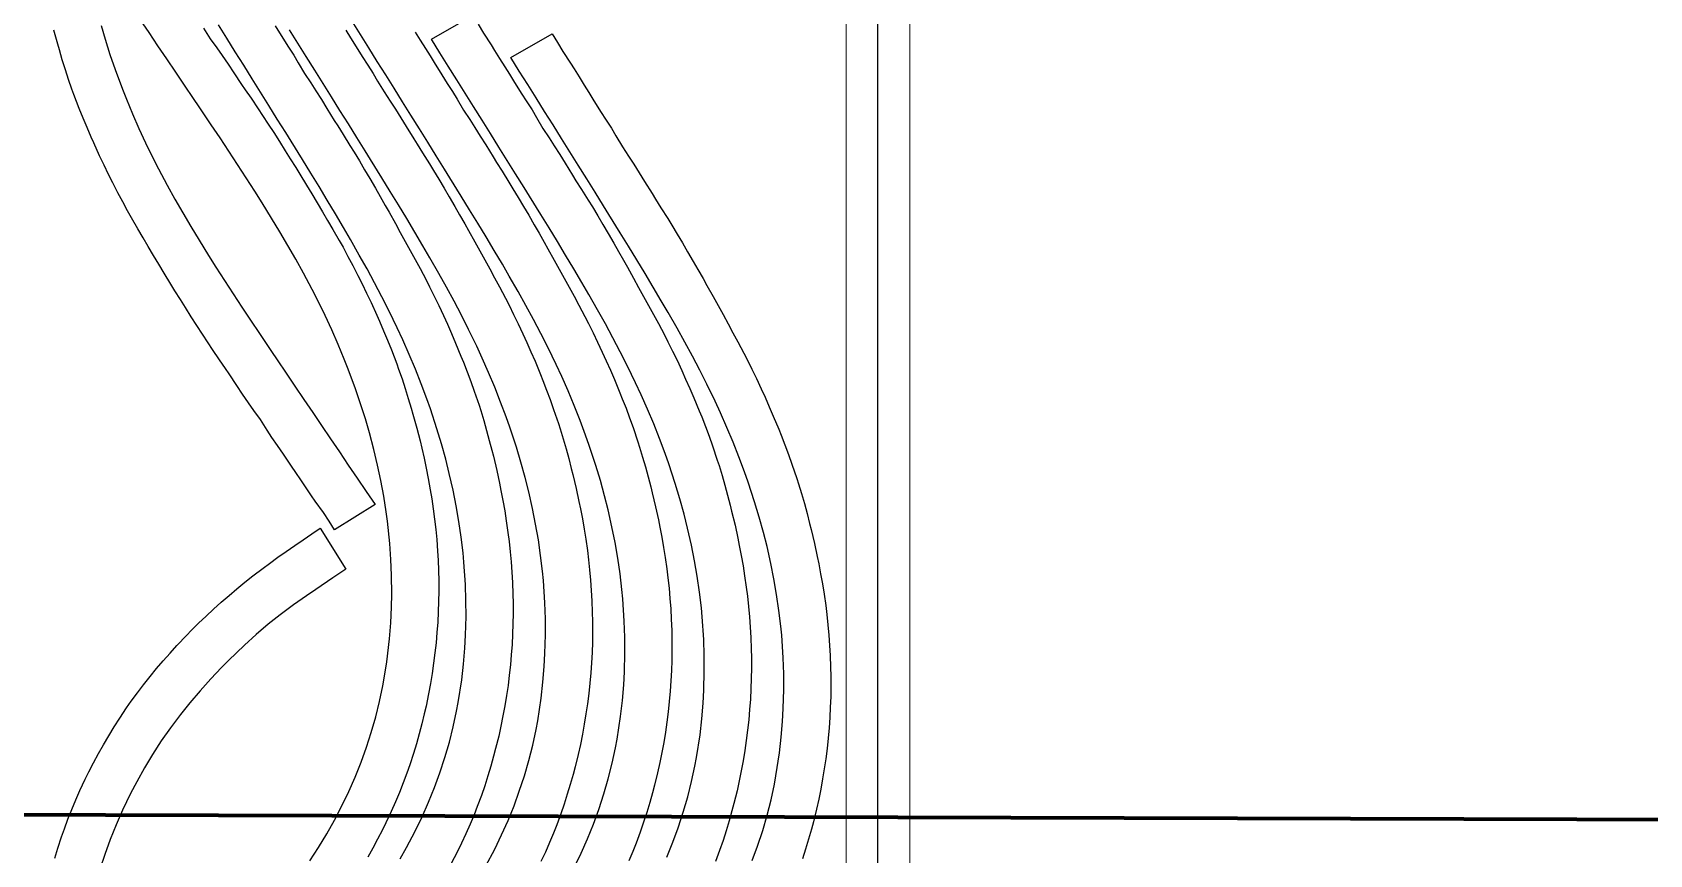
# Model space of a CAD drawing. Header units: millimetres. Extents: x -10628 to 24720, y -21829 to 4032.
# Drawn here: x 14398 to 15413, y -12615 to -12099 of the extents above; entities that cross this region are included whole.
import ezdxf
from ezdxf.enums import TextEntityAlignment as Align
from ezdxf.lldxf.tags import DXFTag

# ---------------------------------------------------------------- set-up
doc = ezdxf.new("R2010")
doc.units = ezdxf.units.MM
doc.layers.add('layer khung van cnc', color=7, linetype='Continuous', lineweight=25, true_color=0xfbf59b)
doc.layers.add('layer mau', color=7, linetype='Continuous')
doc.styles.add('Text Dim', font='arial.ttf')
tags = doc.linetypes.add('KVVIENMAY', pattern='A,46.311228,-10.280676,["KV VIỀN MÁY",Text Dim,S=10.028098,R=0,X=0,Y=-4.346144],-100.988212', length=157.580116).pattern_tags.tags
tags[6] = DXFTag(74, 10)

# ---------------------------------------------------------------- blocks, each defined once
blk = doc.blocks.new('khung van cnc')
at = {"lineweight": 5}
blk.add_lwpolyline([(-193, -99.4), (-193, 2370.6), (-223, 2400.6), (-1463, 2400.6), (-1493, 2370.6), (-1493, -99.4)], close=True, dxfattribs=at)
at = {"color": 1, "linetype": 'KVVIENMAY'}
blk.add_lwpolyline([(-511.9, -84.4), (-213, -84.4), (-213, 2370.6), (-228, 2385.6), (-1458, 2385.6), (-1473, 2370.6), (-1473, -84.4), (-1172.8, -84.4)], dxfattribs=at)
at = {"lineweight": 5}
blk.add_lwpolyline([(-513.5, -69.4), (-233, -69.4), (-233, 2370.6), (-1453, 2370.6), (-1453, -69.4), (-1173, -69.4)], dxfattribs=at)
at = {"layer": 'layer mau'}
for tag, p in [('ÁGF', (-518, -155.9)), ('TENFILE', (-518, -268.9)), ('TENFILE', (-518, -381.8)), ('TENFILE', (-518, -494.8))]:
    blk.add_attdef(tag, text='', height=30, dxfattribs=at).set_placement(p, align=Align.MIDDLE_CENTER)

msp = doc.modelspace()

# ---------------------------------------------------------------- linework, layer by layer
at = {"color": 1, "lineweight": 211}
msp.add_line((4702.488, -12563.343), (17242.724, -12598.284), dxfattribs=at)
for points in [[(14796.583, -12616.874, 0), (14800.323, -12607.629, 0), (14803.651, -12598.536, 0), (14806.845, -12588.782, 0), (14809.616, -12579.199, 0), (14812.055, -12569.528, 0), (14814.159, -12559.779, 0), (14815.17, -12554.405, 0), (14817.36, -12540.101, 0), (14818.476, -12530.193, 0), (14819.287, -12520.254, 0), (14819.733, -12512.156, 0), (14820.052, -12500.327, 0), (14820.015, -12490.356, 0), (14819.696, -12480.391, 0), (14818.752, -12466.246, 0), (14818.203, -12460.51, 0), (14817.032, -12450.607, 0), (14815.59, -12440.739, 0), (14813.886, -12430.912, 0), (14811.931, -12421.131, 0), (14809.534, -12410.565, 0), (14807.306, -12401.733, 0), (14804.653, -12392.125, 0), (14801.782, -12382.581, 0), (14797.695, -12370.156, 0), (14795.414, -12363.693, 0), (14791.931, -12354.354, 0), (14788.258, -12345.086, 0), (14784.403, -12335.892, 0), (14780.372, -12326.774, 0), (14776.903, -12319.275, 0), (14771.815, -12308.771, 0), (14767.313, -12299.881, 0), (14762.68, -12291.056, 0), (14757.933, -12282.293, 0), (14753.085, -12273.583, 0), (14747.509, -12263.806, 0), (14743.148, -12256.304, 0), (14738.082, -12247.723, 0), (14732.964, -12239.174, 0), (14727.802, -12230.651, 0), (14722.604, -12222.151, 0), (14717.379, -12213.667, 0), (14710.273, -12202.191, 0), (14706.882, -12196.728, 0), (14701.621, -12188.265, 0), (14696.355, -12179.807, 0), (14691.084, -12171.352, 0), (14685.808, -12162.899, 0), (14680.528, -12154.449, 0), (14675.244, -12146.002, 0), (14669.958, -12137.556, 0), (14664.669, -12129.112, 0), (14659.378, -12120.669, 0), (14654.086, -12112.226, 0), (14648.794, -12103.784, 0), (14674.789, -12088.776, 0)], [(14441.47, -12095.012, 0), (14444.021, -12103.756, 0), (14447.027, -12113.259, 0), (14450.247, -12122.691, 0), (14454.789, -12134.957, 0), (14457.307, -12141.332, 0), (14461.131, -12150.537, 0), (14465.143, -12159.663, 0), (14469.335, -12168.708, 0), (14473.699, -12177.671, 0), (14477.442, -12185.037, 0), (14482.914, -12195.347, 0), (14487.741, -12204.065, 0), (14492.695, -12212.713, 0), (14497.762, -12221.296, 0), (14502.927, -12229.821, 0), (14508.86, -12239.385, 0), (14513.495, -12246.722, 0), (14518.873, -12255.111, 0), (14524.303, -12263.465, 0), (14529.776, -12271.792, 0), (14535.284, -12280.095, 0), (14540.818, -12288.381, 0), (14548.341, -12299.587, 0), (14551.932, -12304.921, 0), (14557.5, -12313.184, 0), (14563.074, -12321.443, 0), (14568.654, -12329.698, 0), (14574.237, -12337.95, 0), (14579.825, -12346.2, 0), (14585.417, -12354.447, 0), (14591.011, -12362.692, 0), (14596.607, -12370.936, 0), (14602.205, -12379.178, 0), (14607.805, -12387.42, 0), (14613.405, -12395.661, 0), (14587.981, -12411.617, 0), (14584.5, -12406.164, 0.327), (14580.941, -12400.765, 0.462), (14575.862, -12393.641, 0), (14573.521, -12390.17, 0), (14570.221, -12385.274, 0), (14566.77, -12380.155, 0), (14563.668, -12375.554, 0), (14561.009, -12371.61, 0), (14555.9, -12364.046, 0), (14552.238, -12358.647, 0), (14548.703, -12353.706, 0.685), (14545.715, -12349.027, 0), (14541.445, -12342.376, 0.402), (14537.315, -12336.641, 0), (14533.916, -12331.78, -0.176), (14530.277, -12326.43, -0.203), (14526.684, -12321.064, -0.129), (14521.759, -12313.702, 0), (14519.484, -12310.339, 0.027), (14515.847, -12304.993, 0.028), (14511.345, -12298.345, 0), (14508.62, -12294.261, -0.012), (14505.067, -12288.858, -0.017), (14501.552, -12283.43, -0.014), (14498.069, -12277.981, -0.007), (14494.366, -12272.117, 0), (14491.187, -12267.031, 0.002), (14487.784, -12261.532, 0.001), (14485.239, -12257.379, 0), (14481.058, -12250.485, -0.001), (14477.728, -12244.942, -0.001), (14474.41, -12239.391, 0), (14471.074, -12233.797, 0), (14467.788, -12228.281, 0), (14464.501, -12222.712, 0), (14460.489, -12215.76, 0), (14458.091, -12211.479, 0), (14454.996, -12205.8, 0), (14451.972, -12200.083, 0), (14448.777, -12193.861, 0), (14446.122, -12188.547, 0), (14443.291, -12182.733, 0), (14440.524, -12176.887, 0), (14436.825, -12168.806, 0), (14435.181, -12165.107, 0), (14432.612, -12159.17, 0), (14430.119, -12153.201, 0), (14427.712, -12147.198, 0), (14424.38, -12138.412, 0), (14423.181, -12135.083, 0), (14421.065, -12128.972, 0), (14419.044, -12122.827, 0), (14417.111, -12116.654, 0), (14415.26, -12110.456, 0), (14414.209, -12106.808, 0), (14411.785, -12097.997, 0)], [(14572.484, -12619.286, 0), (14577.913, -12610.913, 0), (14583.069, -12602.366, 0), (14587.948, -12593.658, 0), (14591.744, -12586.391, 0), (14596.854, -12575.797, 0), (14600.867, -12566.663, 0), (14604.577, -12557.403, 0), (14607.974, -12548.027, 0), (14610.965, -12538.817, 0), (14613.797, -12528.952, 0), (14616.213, -12519.274, 0), (14618.294, -12509.519, 0), (14620.037, -12499.7, 0), (14620.85, -12494.292, 0), (14622.511, -12479.917, 0), (14623.261, -12469.975, 0), (14623.706, -12460.013, 0), (14623.853, -12451.904, 0), (14623.736, -12440.071, 0), (14623.331, -12430.108, 0), (14622.645, -12420.162, 0), (14621.18, -12406.061, 0), (14620.42, -12400.348, 0), (14618.885, -12390.496, 0), (14617.08, -12380.688, 0), (14615.016, -12370.93, 0), (14612.701, -12361.228, 0), (14609.916, -12350.758, 0), (14607.365, -12342.014, 0), (14604.359, -12332.51, 0), (14601.139, -12323.078, 0), (14596.597, -12310.812, 0), (14594.079, -12304.438, 0), (14590.254, -12295.233, 0), (14586.242, -12286.107, 0), (14582.051, -12277.061, 0), (14577.687, -12268.098, 0), (14573.944, -12260.732, 0), (14568.472, -12250.422, 0), (14563.645, -12241.704, 0), (14558.691, -12233.056, 0), (14553.624, -12224.473, 0), (14548.459, -12215.949, 0), (14542.526, -12206.384, 0), (14537.891, -12199.047, 0), (14532.513, -12190.659, 0), (14527.083, -12182.304, 0), (14521.61, -12173.978, 0), (14516.102, -12165.675, 0), (14510.568, -12157.389, 0), (14503.044, -12146.183, 0), (14499.454, -12140.848, 0), (14493.886, -12132.585, 0), (14488.312, -12124.326, 0), (14482.732, -12116.071, 0), (14477.148, -12107.819, 0), (14471.561, -12099.569, 0), (14465.969, -12091.322, 0)], [(14505.671, -12096.742, 0), (14509.941, -12103.393, 0.402), (14514.071, -12109.128, 0), (14517.469, -12113.99, -0.176), (14521.108, -12119.339, -0.203), (14524.702, -12124.706, -0.129), (14529.627, -12132.068, 0), (14531.902, -12135.43, 0.027), (14535.539, -12140.777, 0.028), (14540.041, -12147.425, 0), (14542.766, -12151.508, -0.012), (14546.319, -12156.912, -0.017), (14549.834, -12162.339, -0.014), (14553.316, -12167.788, -0.007), (14557.02, -12173.652, 0), (14560.199, -12178.738, 0.002), (14563.602, -12184.237, 0.001), (14566.147, -12188.39, 0), (14570.327, -12195.284, -0.001), (14573.658, -12200.827, -0.001), (14576.975, -12206.378, 0), (14580.312, -12211.972, 0), (14583.598, -12217.488, 0), (14586.885, -12223.057, 0), (14590.897, -12230.009, 0), (14593.295, -12234.29, 0), (14596.39, -12239.969, 0), (14599.414, -12245.686, 0), (14602.609, -12251.908, 0), (14605.264, -12257.222, 0), (14608.095, -12263.037, 0), (14610.862, -12268.882, 0), (14614.56, -12276.963, 0), (14616.204, -12280.663, 0), (14618.774, -12286.599, 0), (14621.266, -12292.568, 0), (14623.674, -12298.571, 0), (14627.005, -12307.357, 0), (14628.205, -12310.686, 0), (14630.32, -12316.798, 0), (14632.342, -12322.942, 0), (14634.275, -12329.115, 0), (14636.126, -12335.313, 0), (14637.177, -12338.962, 0), (14639.601, -12347.772, 0), (14641.662, -12355.799, 0), (14642.756, -12360.316, 0), (14644.2, -12366.62, 0), (14645.551, -12372.946, 0), (14646.803, -12379.292, 0), (14648.073, -12386.369, 0), (14648.994, -12392.041, 0), (14649.928, -12398.442, 0), (14650.753, -12404.858, 0), (14651.466, -12411.288, 0), (14652.067, -12417.731, 0), (14652.604, -12424.94, 0), (14652.927, -12430.646, 0), (14653.185, -12437.115, 0), (14653.326, -12443.588, 0), (14653.35, -12450.063, 0), (14653.255, -12456.537, 0), (14653.042, -12463.008, 0), (14652.709, -12469.473, 0), (14652.255, -12475.93, 0), (14651.672, -12482.461, 0), (14650.983, -12488.809, 0), (14650.165, -12495.228, 0), (14649.227, -12501.629, 0), (14648.17, -12508.012, 0), (14646.996, -12514.375, 0), (14645.376, -12522.251, 0), (14644.302, -12527.032, 0), (14642.781, -12533.322, 0), (14641.142, -12539.582, 0), (14639.381, -12545.808, 0), (14637.496, -12551.997, 0), (14635.174, -12559.055, 0), (14633.344, -12564.25, 0), (14631.078, -12570.309, 0), (14628.689, -12576.321, 0), (14626.18, -12582.286, 0), (14623.554, -12588.201, 0), (14620.196, -12595.355, 0), (14617.968, -12599.879, 0), (14615.011, -12605.638, 0), (14611.946, -12611.34, 0), (14608.774, -12616.983, 0)], [(14629.058, -12618.066, 0), (14633.12, -12610.944, 0), (14638.616, -12600.545, 0), (14642.963, -12591.566, 0), (14647.011, -12582.449, 0), (14650.751, -12573.204, 0), (14654.08, -12564.111, 0), (14657.274, -12554.357, 0), (14660.044, -12544.775, 0), (14662.484, -12535.103, 0), (14664.588, -12525.355, 0), (14665.599, -12519.98, 0), (14667.789, -12505.676, 0), (14668.904, -12495.768, 0), (14669.716, -12485.83, 0), (14670.162, -12477.732, 0), (14670.481, -12465.902, 0), (14670.444, -12455.932, 0), (14670.124, -12445.967, 0), (14669.18, -12431.821, 0), (14668.631, -12426.085, 0), (14667.46, -12416.183, 0), (14666.018, -12406.315, 0), (14664.315, -12396.487, 0), (14662.359, -12386.706, 0), (14659.962, -12376.141, 0), (14657.734, -12367.309, 0), (14655.081, -12357.701, 0), (14652.211, -12348.157, 0), (14648.124, -12335.731, 0), (14645.843, -12329.269, 0), (14642.36, -12319.929, 0), (14638.687, -12310.661, 0), (14634.831, -12301.467, 0), (14630.8, -12292.349, 0), (14627.332, -12284.851, 0), (14622.244, -12274.346, 0), (14617.741, -12265.456, 0), (14613.109, -12256.632, 0), (14608.362, -12247.868, 0), (14603.514, -12239.158, 0), (14597.938, -12229.382, 0), (14593.577, -12221.879, 0), (14588.511, -12213.298, 0), (14583.393, -12204.749, 0), (14578.23, -12196.227, 0), (14573.032, -12187.726, 0), (14567.807, -12179.242, 0), (14560.701, -12167.766, 0), (14557.31, -12162.303, 0), (14552.05, -12153.841, 0), (14546.784, -12145.382, 0), (14541.513, -12136.927, 0), (14536.237, -12128.474, 0), (14530.957, -12120.025, 0), (14525.673, -12111.577, 0), (14520.386, -12103.131, 0), (14515.098, -12094.687, 0)], [(14550.697, -12095.326, 0), (14555.523, -12103.072, 0), (14558.984, -12108.603, 0), (14562.335, -12113.67, 0.685), (14565.148, -12118.457, 0), (14569.17, -12125.26, 0.402), (14573.086, -12131.144, 0), (14576.303, -12136.127, -0.176), (14579.742, -12141.607, -0.203), (14583.136, -12147.102, -0.129), (14587.786, -12154.641, 0), (14589.935, -12158.085, 0.027), (14593.373, -12163.561, 0.028), (14597.627, -12170.371, 0), (14600.2, -12174.552, -0.012), (14603.551, -12180.083, -0.017), (14606.864, -12185.636, -0.014), (14610.143, -12191.21, -0.007), (14613.628, -12197.206, 0), (14616.617, -12202.406, 0.002), (14619.815, -12208.027, 0.001), (14622.206, -12212.27, 0), (14626.129, -12219.314, -0.001), (14629.253, -12224.976, -0.001), (14632.364, -12230.646, 0), (14635.492, -12236.358, 0), (14638.573, -12241.992, 0), (14641.653, -12247.679, 0), (14645.405, -12254.773, 0), (14647.644, -12259.14, 0), (14650.528, -12264.929, 0), (14653.339, -12270.754, 0), (14656.302, -12277.089, 0), (14658.76, -12282.497, 0), (14661.374, -12288.412, 0), (14663.924, -12294.355, 0), (14667.322, -12302.567, 0), (14668.829, -12306.325, 0), (14671.178, -12312.352, 0), (14673.449, -12318.409, 0), (14675.634, -12324.497, 0), (14678.639, -12333.399, 0), (14679.715, -12336.77, 0), (14681.604, -12342.956, 0), (14683.397, -12349.17, 0), (14685.102, -12355.41, 0), (14686.723, -12361.672, 0), (14687.639, -12365.357, 0), (14689.737, -12374.251, 0), (14691.5, -12382.349, 0), (14692.427, -12386.902, 0), (14693.638, -12393.256, 0), (14694.755, -12399.627, 0), (14695.772, -12406.015, 0), (14696.781, -12413.134, 0), (14697.492, -12418.836, 0), (14698.19, -12425.267, 0), (14698.777, -12431.709, 0), (14699.253, -12438.161, 0), (14699.616, -12444.621, 0), (14699.887, -12451.846, 0), (14700, -12457.559, 0), (14700.019, -12464.033, 0), (14699.922, -12470.507, 0), (14699.707, -12476.979, 0), (14699.374, -12483.445, 0), (14698.922, -12489.904, 0), (14698.351, -12496.352, 0), (14697.66, -12502.788, 0), (14696.836, -12509.294, 0), (14695.914, -12515.612, 0), (14694.86, -12521.996, 0), (14693.686, -12528.358, 0), (14692.395, -12534.698, 0), (14690.988, -12541.013, 0), (14689.079, -12548.824, 0), (14687.829, -12553.563, 0), (14686.077, -12559.792, 0), (14684.208, -12565.987, 0), (14682.219, -12572.144, 0), (14680.107, -12578.259, 0), (14677.527, -12585.227, 0), (14675.507, -12590.351, 0), (14673.019, -12596.322, 0), (14670.41, -12602.243, 0), (14667.683, -12608.111, 0), (14664.841, -12613.925, 0), (14661.221, -12620.951, 0)], [(14682.977, -12622.419, 0), (14688.473, -12612.02, 0), (14692.821, -12603.041, 0), (14696.869, -12593.924, 0), (14700.609, -12584.679, 0), (14703.937, -12575.586, 0), (14707.131, -12565.832, 0), (14709.902, -12556.25, 0), (14712.341, -12546.578, 0), (14714.445, -12536.83, 0), (14715.456, -12531.455, 0), (14717.646, -12517.151, 0), (14718.762, -12507.243, 0), (14719.573, -12497.305, 0), (14720.019, -12489.207, 0), (14720.338, -12477.377, 0), (14720.301, -12467.407, 0), (14719.981, -12457.442, 0), (14719.037, -12443.296, 0), (14718.488, -12437.56, 0), (14717.318, -12427.657, 0), (14715.875, -12417.789, 0), (14714.172, -12407.962, 0), (14712.217, -12398.181, 0), (14709.819, -12387.615, 0), (14707.591, -12378.783, 0), (14704.938, -12369.176, 0), (14702.068, -12359.632, 0), (14697.981, -12347.206, 0), (14695.7, -12340.743, 0), (14692.217, -12331.404, 0), (14688.544, -12322.136, 0), (14684.688, -12312.942, 0), (14680.657, -12303.824, 0), (14677.189, -12296.326, 0), (14672.101, -12285.821, 0), (14667.598, -12276.931, 0), (14662.966, -12268.107, 0), (14658.219, -12259.343, 0), (14653.371, -12250.633, 0), (14647.795, -12240.857, 0), (14643.434, -12233.354, 0), (14638.368, -12224.773, 0), (14633.25, -12216.224, 0), (14628.087, -12207.702, 0), (14622.889, -12199.201, 0), (14617.664, -12190.717, 0), (14610.559, -12179.241, 0), (14607.167, -12173.778, 0), (14601.907, -12165.316, 0), (14596.641, -12156.857, 0), (14591.37, -12148.402, 0), (14586.094, -12139.949, 0), (14580.814, -12131.5, 0), (14575.53, -12123.052, 0), (14570.244, -12114.606, 0), (14564.955, -12106.162, 0), (14559.664, -12097.719, 0)], [(14595.112, -12098.049, 0), (14598.042, -12102.76, 0), (14600.554, -12106.8, 0), (14605.38, -12114.547, 0), (14608.841, -12120.078, 0), (14612.192, -12125.145, 0.685), (14615.005, -12129.931, 0), (14619.027, -12136.735, 0.402), (14622.943, -12142.619, 0), (14626.16, -12147.602, -0.176), (14629.599, -12153.081, -0.203), (14632.993, -12158.577, -0.129), (14637.643, -12166.115, 0), (14639.792, -12169.559, 0.027), (14643.231, -12175.036, 0.028), (14647.485, -12181.846, 0), (14650.057, -12186.027, -0.012), (14653.408, -12191.558, -0.017), (14656.721, -12197.111, -0.014), (14660, -12202.685, -0.007), (14663.485, -12208.681, 0), (14666.474, -12213.881, 0.002), (14669.673, -12219.501, 0.001), (14672.063, -12223.745, 0), (14675.987, -12230.789, -0.001), (14679.11, -12236.451, -0.001), (14682.221, -12242.12, 0), (14685.349, -12247.833, 0), (14688.43, -12253.467, 0), (14691.51, -12259.153, 0), (14695.262, -12266.248, 0), (14697.501, -12270.615, 0), (14700.385, -12276.404, 0), (14703.196, -12282.228, 0), (14706.159, -12288.564, 0), (14708.617, -12293.972, 0), (14711.232, -12299.887, 0), (14713.782, -12305.83, 0), (14717.18, -12314.042, 0), (14718.686, -12317.8, 0), (14721.035, -12323.827, 0), (14723.306, -12329.884, 0), (14725.491, -12335.972, 0), (14728.496, -12344.874, 0), (14729.572, -12348.245, 0), (14731.461, -12354.431, 0), (14733.255, -12360.645, 0), (14734.959, -12366.885, 0), (14736.58, -12373.147, 0), (14737.496, -12376.832, 0), (14739.594, -12385.726, 0), (14741.358, -12393.823, 0), (14742.284, -12398.377, 0), (14743.496, -12404.731, 0), (14744.612, -12411.102, 0), (14745.629, -12417.49, 0), (14746.638, -12424.609, 0), (14747.35, -12430.311, 0), (14748.047, -12436.742, 0), (14748.634, -12443.184, 0), (14749.11, -12449.636, 0), (14749.473, -12456.096, 0), (14749.745, -12463.321, 0), (14749.857, -12469.034, 0), (14749.876, -12475.508, 0), (14749.779, -12481.982, 0), (14749.564, -12488.454, 0), (14749.231, -12494.92, 0), (14748.779, -12501.378, 0), (14748.208, -12507.827, 0), (14747.517, -12514.263, 0), (14746.693, -12520.768, 0), (14745.771, -12527.087, 0), (14744.717, -12533.471, 0), (14743.543, -12539.833, 0), (14742.252, -12546.173, 0), (14740.845, -12552.488, 0), (14738.936, -12560.299, 0), (14737.686, -12565.038, 0), (14735.934, -12571.267, 0), (14734.065, -12577.462, 0), (14732.076, -12583.619, 0), (14729.964, -12589.734, 0), (14727.385, -12596.702, 0), (14725.364, -12601.826, 0), (14722.876, -12607.797, 0), (14720.267, -12613.718, 0), (14717.54, -12619.586, 0)], [(14738.33, -12623.495, 0), (14742.678, -12614.515, 0), (14746.726, -12605.399, 0), (14750.466, -12596.154, 0), (14753.794, -12587.061, 0), (14756.988, -12577.307, 0), (14759.759, -12567.724, 0), (14762.198, -12558.053, 0), (14764.302, -12548.305, 0), (14765.313, -12542.93, 0), (14767.503, -12528.626, 0), (14768.619, -12518.718, 0), (14769.43, -12508.78, 0), (14769.876, -12500.682, 0), (14770.195, -12488.852, 0), (14770.158, -12478.881, 0), (14769.839, -12468.916, 0), (14768.894, -12454.771, 0), (14768.345, -12449.035, 0), (14767.175, -12439.132, 0), (14765.732, -12429.264, 0), (14764.029, -12419.437, 0), (14762.074, -12409.656, 0), (14759.676, -12399.09, 0), (14757.449, -12390.258, 0), (14754.796, -12380.65, 0), (14751.925, -12371.106, 0), (14747.838, -12358.681, 0), (14745.557, -12352.218, 0), (14742.074, -12342.879, 0), (14738.401, -12333.611, 0), (14734.545, -12324.417, 0), (14730.515, -12315.299, 0), (14727.046, -12307.801, 0), (14721.958, -12297.296, 0), (14717.455, -12288.406, 0), (14712.823, -12279.581, 0), (14708.076, -12270.818, 0), (14703.228, -12262.108, 0), (14697.652, -12252.331, 0), (14693.291, -12244.829, 0), (14688.225, -12236.248, 0), (14683.107, -12227.699, 0), (14677.944, -12219.177, 0), (14672.746, -12210.676, 0), (14667.521, -12202.192, 0), (14660.416, -12190.716, 0), (14657.024, -12185.253, 0), (14651.764, -12176.791, 0), (14646.498, -12168.332, 0), (14641.227, -12159.877, 0), (14635.951, -12151.424, 0), (14630.671, -12142.974, 0), (14625.387, -12134.527, 0), (14620.101, -12126.081, 0), (14614.812, -12117.637, 0), (14609.521, -12109.194, 0), (14604.229, -12100.751, 0), (14598.937, -12092.309, 0)], [(14638.591, -12099.267, 0), (14641.708, -12104.281, 0), (14644.969, -12109.523, 0), (14647.899, -12114.235, 0), (14650.411, -12118.275, 0), (14655.238, -12126.022, 0), (14658.698, -12131.553, 0), (14662.049, -12136.62, 0.685), (14664.863, -12141.406, 0), (14668.884, -12148.21, 0.402), (14672.8, -12154.093, 0), (14676.017, -12159.077, -0.176), (14679.457, -12164.556, -0.203), (14682.85, -12170.052, -0.129), (14687.5, -12177.59, 0), (14689.649, -12181.034, 0.027), (14693.088, -12186.511, 0.028), (14697.342, -12193.321, 0), (14699.914, -12197.502, -0.012), (14703.265, -12203.033, -0.017), (14706.578, -12208.586, -0.014), (14709.857, -12214.16, -0.007), (14713.342, -12220.156, 0), (14716.331, -12225.356, 0.002), (14719.53, -12230.976, 0.001), (14721.92, -12235.22, 0), (14725.844, -12242.264, -0.001), (14728.967, -12247.926, -0.001), (14732.078, -12253.595, 0), (14735.206, -12259.308, 0), (14738.287, -12264.942, 0), (14741.367, -12270.628, 0), (14745.119, -12277.723, 0), (14747.358, -12282.09, 0), (14750.242, -12287.879, 0), (14753.053, -12293.703, 0), (14756.016, -12300.039, 0), (14758.474, -12305.447, 0), (14761.089, -12311.362, 0), (14763.639, -12317.305, 0), (14767.037, -12325.517, 0), (14768.543, -12329.275, 0), (14770.892, -12335.302, 0), (14773.163, -12341.359, 0), (14775.348, -12347.446, 0), (14778.353, -12356.349, 0), (14779.429, -12359.72, 0), (14781.318, -12365.906, 0), (14783.112, -12372.12, 0), (14784.816, -12378.36, 0), (14786.437, -12384.622, 0), (14787.353, -12388.307, 0), (14789.451, -12397.201, 0), (14791.215, -12405.298, 0), (14792.141, -12409.852, 0), (14793.353, -12416.206, 0), (14794.469, -12422.577, 0), (14795.486, -12428.965, 0), (14796.495, -12436.083, 0), (14797.207, -12441.786, 0), (14797.904, -12448.217, 0), (14798.491, -12454.659, 0), (14798.967, -12461.111, 0), (14799.33, -12467.571, 0), (14799.602, -12474.796, 0), (14799.715, -12480.509, 0), (14799.733, -12486.983, 0), (14799.636, -12493.457, 0), (14799.421, -12499.928, 0), (14799.088, -12506.395, 0), (14798.636, -12512.853, 0), (14798.065, -12519.302, 0), (14797.374, -12525.738, 0), (14796.55, -12532.243, 0), (14795.628, -12538.562, 0), (14794.574, -12544.945, 0), (14793.401, -12551.308, 0), (14792.11, -12557.648, 0), (14790.702, -12563.963, 0), (14788.793, -12571.774, 0), (14787.543, -12576.512, 0), (14785.792, -12582.742, 0), (14783.922, -12588.937, 0), (14781.933, -12595.094, 0), (14779.821, -12601.209, 0), (14777.242, -12608.177, 0), (14775.221, -12613.301, 0), (14772.733, -12619.272, 0)], [(14678.066, -12094.353, 0.327), (14681.424, -12099.88, 0.462), (14686.237, -12107.187, 0), (14688.448, -12110.742, 0), (14691.566, -12115.755, 0), (14694.826, -12120.998, 0), (14697.756, -12125.71, 0), (14700.268, -12129.75, 0), (14705.095, -12137.497, 0), (14708.555, -12143.028, 0), (14711.906, -12148.095, 0.685), (14714.72, -12152.881, 0), (14718.741, -12159.685, 0.402), (14722.657, -12165.568, 0), (14725.874, -12170.552, -0.176), (14729.314, -12176.031, -0.203), (14732.707, -12181.527, -0.129), (14737.357, -12189.065, 0), (14739.507, -12192.509, 0.027), (14742.945, -12197.986, 0.028), (14747.199, -12204.796, 0), (14749.771, -12208.976, -0.012), (14753.123, -12214.508, -0.017), (14756.436, -12220.061, -0.014), (14759.715, -12225.634, -0.007), (14763.199, -12231.631, 0), (14766.189, -12236.831, 0.002), (14769.387, -12242.451, 0.001), (14771.777, -12246.695, 0), (14775.701, -12253.739, -0.001), (14778.824, -12259.401, -0.001), (14781.935, -12265.07, 0), (14785.063, -12270.783, 0), (14788.144, -12276.417, 0), (14791.224, -12282.103, 0), (14794.976, -12289.198, 0), (14797.216, -12293.565, 0), (14800.099, -12299.353, 0), (14802.91, -12305.178, 0), (14805.873, -12311.514, 0), (14808.331, -12316.922, 0), (14810.946, -12322.837, 0), (14813.496, -12328.78, 0), (14816.894, -12336.992, 0), (14818.4, -12340.75, 0), (14820.749, -12346.777, 0), (14823.02, -12352.834, 0), (14825.205, -12358.921, 0), (14828.21, -12367.824, 0), (14829.286, -12371.195, 0), (14831.175, -12377.38, 0), (14832.969, -12383.595, 0), (14834.673, -12389.835, 0), (14836.295, -12396.097, 0), (14837.21, -12399.782, 0), (14839.308, -12408.676, 0), (14841.072, -12416.773, 0), (14841.999, -12421.327, 0), (14843.21, -12427.681, 0), (14844.326, -12434.052, 0), (14845.343, -12440.44, 0), (14846.353, -12447.558, 0), (14847.064, -12453.261, 0), (14847.761, -12459.692, 0), (14848.349, -12466.134, 0), (14848.824, -12472.586, 0), (14849.188, -12479.046, 0), (14849.459, -12486.271, 0), (14849.572, -12491.984, 0), (14849.591, -12498.458, 0), (14849.493, -12504.932, 0), (14849.278, -12511.403, 0), (14848.945, -12517.87, 0), (14848.494, -12524.328, 0), (14847.923, -12530.777, 0), (14847.231, -12537.213, 0), (14846.407, -12543.718, 0), (14845.485, -12550.037, 0), (14844.431, -12556.42, 0), (14843.258, -12562.783, 0), (14841.967, -12569.123, 0), (14840.559, -12575.438, 0), (14838.65, -12583.249, 0), (14837.4, -12587.987, 0), (14835.649, -12594.217, 0), (14833.779, -12600.412, 0), (14831.79, -12606.569, 0), (14829.678, -12612.684, 0), (14827.099, -12619.652, 0)], [(14850.18, -12619.104, 0), (14853.508, -12610.011, 0), (14856.702, -12600.256, 0), (14859.473, -12590.674, 0), (14861.912, -12581.003, 0), (14864.016, -12571.254, 0), (14865.027, -12565.88, 0), (14867.217, -12551.576, 0), (14868.333, -12541.668, 0), (14869.145, -12531.729, 0), (14869.591, -12523.631, 0), (14869.91, -12511.802, 0), (14869.872, -12501.831, 0), (14869.553, -12491.866, 0), (14868.609, -12477.721, 0), (14868.06, -12471.984, 0), (14866.889, -12462.082, 0), (14865.447, -12452.214, 0), (14863.743, -12442.387, 0), (14861.788, -12432.606, 0), (14859.391, -12422.04, 0), (14857.163, -12413.208, 0), (14854.51, -12403.6, 0), (14851.639, -12394.056, 0), (14847.552, -12381.631, 0), (14845.271, -12375.168, 0), (14841.788, -12365.828, 0), (14838.115, -12356.561, 0), (14834.26, -12347.367, 0), (14830.229, -12338.249, 0), (14826.76, -12330.75, 0), (14821.672, -12320.246, 0), (14817.17, -12311.355, 0), (14812.537, -12302.531, 0), (14807.79, -12293.767, 0), (14802.942, -12285.058, 0), (14797.367, -12275.281, 0), (14793.005, -12267.779, 0), (14787.939, -12259.198, 0), (14782.821, -12250.649, 0), (14777.659, -12242.126, 0), (14772.461, -12233.626, 0), (14767.236, -12225.142, 0), (14760.13, -12213.666, 0), (14756.739, -12208.203, 0), (14751.478, -12199.74, 0), (14746.212, -12191.282, 0), (14740.941, -12182.826, 0), (14735.665, -12174.374, 0), (14730.385, -12165.924, 0), (14725.101, -12157.477, 0), (14719.815, -12149.031, 0), (14714.526, -12140.587, 0), (14709.235, -12132.144, 0), (14703.944, -12123.701, 0), (14698.651, -12115.259, 0), (14724.646, -12100.251, 0), (14727.923, -12105.828, 0.327), (14731.281, -12111.355, 0.462), (14736.094, -12118.662, 0), (14738.305, -12122.217, 0), (14741.423, -12127.23, 0), (14744.683, -12132.473, 0), (14747.613, -12137.185, 0), (14750.125, -12141.225, 0), (14754.952, -12148.972, 0), (14758.412, -12154.503, 0), (14761.763, -12159.57, 0.685), (14764.577, -12164.356, 0), (14768.598, -12171.16, 0.402), (14772.514, -12177.043, 0), (14775.731, -12182.026, -0.176), (14779.171, -12187.506, -0.203), (14782.564, -12193.002, -0.129), (14787.215, -12200.54, 0), (14789.364, -12203.984, 0.027), (14792.802, -12209.461, 0.028), (14797.056, -12216.27, 0), (14799.628, -12220.451, -0.012), (14802.98, -12225.982, -0.017), (14806.293, -12231.536, -0.014), (14809.572, -12237.109, -0.007), (14813.056, -12243.106, 0), (14816.046, -12248.306, 0.002), (14819.244, -12253.926, 0.001), (14821.635, -12258.17, 0), (14825.558, -12265.214, -0.001), (14828.681, -12270.876, -0.001), (14831.792, -12276.545, 0), (14834.92, -12282.258, 0), (14838.001, -12287.892, 0), (14841.081, -12293.578, 0), (14844.834, -12300.673, 0), (14847.073, -12305.04, 0), (14849.956, -12310.828, 0), (14852.767, -12316.653, 0), (14855.731, -12322.989, 0), (14858.188, -12328.397, 0), (14860.803, -12334.312, 0), (14863.353, -12340.255, 0), (14866.751, -12348.467, 0), (14868.258, -12352.225, 0), (14870.607, -12358.252, 0), (14872.877, -12364.309, 0), (14875.062, -12370.396, 0), (14878.068, -12379.299, 0), (14879.144, -12382.67, 0), (14881.032, -12388.855, 0), (14882.826, -12395.07, 0), (14884.53, -12401.31, 0), (14886.152, -12407.572, 0), (14887.067, -12411.257, 0), (14889.165, -12420.151, 0), (14890.929, -12428.248, 0), (14891.856, -12432.802, 0), (14893.067, -12439.155, 0), (14894.183, -12445.527, 0), (14895.201, -12451.915, 0), (14896.21, -12459.033, 0), (14896.921, -12464.736, 0), (14897.618, -12471.167, 0), (14898.206, -12477.609, 0), (14898.682, -12484.061, 0), (14899.045, -12490.521, 0), (14899.316, -12497.746, 0), (14899.429, -12503.459, 0), (14899.448, -12509.933, 0), (14899.35, -12516.407, 0), (14899.135, -12522.878, 0), (14898.802, -12529.344, 0), (14898.351, -12535.803, 0), (14897.78, -12542.252, 0), (14897.088, -12548.688, 0), (14896.264, -12555.193, 0), (14895.342, -12561.512, 0), (14894.288, -12567.895, 0), (14893.115, -12574.258, 0), (14891.824, -12580.598, 0), (14890.416, -12586.913, 0), (14888.507, -12594.724, 0), (14887.258, -12599.462, 0), (14885.506, -12605.692, 0), (14883.637, -12611.887, 0), (14881.647, -12618.044, 0)], [(14412.342, -12617.543, 0), (14414.227, -12611.354, 0), (14416.548, -12604.296, 0), (14418.378, -12599.101, 0), (14420.644, -12593.042, 0), (14423.033, -12587.03, 0), (14425.542, -12581.065, 0), (14428.168, -12575.15, 0), (14431.526, -12567.996, 0), (14433.754, -12563.472, 0), (14436.711, -12557.713, 0), (14439.776, -12552.011, 0), (14442.948, -12546.368, 0), (14446.228, -12540.787, 0), (14449.616, -12535.272, 0), (14453.11, -12529.823, 0), (14457.473, -12523.335, 0), (14460.416, -12519.14, 0), (14464.226, -12513.909, 0), (14468.136, -12508.751, 0), (14472.143, -12503.668, 0), (14476.243, -12498.658, 0), (14480.435, -12493.722, 0), (14484.713, -12488.861, 0), (14489.076, -12484.075, 0), (14495.243, -12477.577, 0), (14498.041, -12474.726, 0), (14502.637, -12470.164, 0), (14507.307, -12465.678, 0), (14512.049, -12461.268, 0), (14516.86, -12456.935, 0), (14521.74, -12452.681, 0), (14526.685, -12448.505, 0), (14531.695, -12444.407, 0), (14536.767, -12440.39, 0), (14543.091, -12435.557, 0), (14547.091, -12432.596, 0), (14552.333, -12428.811, 0), (14557.619, -12425.086, 0), (14562.939, -12421.409, 0), (14568.285, -12417.768, 0), (14573.648, -12414.151, 0), (14579.02, -12410.547, 0), (14595.107, -12436.18, 0), (14586.861, -12441.771, 0), (14576.315, -12448.932, 0), (14570.381, -12452.981, 0), (14562.208, -12458.686, 0), (14553.834, -12464.848, 0), (14546.367, -12470.762, 0), (14538.769, -12477.212, 0), (14531.371, -12483.901, 0), (14521.334, -12493.587, 0), (14517.113, -12497.861, 0), (14510.243, -12505.093, 0), (14503.57, -12512.499, 0), (14497.114, -12520.092, 0), (14491.225, -12527.457, 0), (14484.936, -12535.875, 0), (14479.238, -12544.064, 0), (14473.809, -12552.437, 0), (14468.653, -12560.984, 0), (14463.774, -12569.693, 0), (14459.978, -12576.96, 0), (14454.868, -12587.554, 0), (14450.855, -12596.688, 0), (14447.145, -12605.947, 0), (14443.749, -12615.324, 0), (14440.758, -12624.533, 0)]]:
    msp.add_polyline3d(points)

# ---------------------------------------------------------------- block references
at = {"layer": 'layer khung van cnc'}
msp.add_blockref('khung van cnc', (15142.01, -13649.743), dxfattribs=at)

doc.saveas('drawing.dxf')
